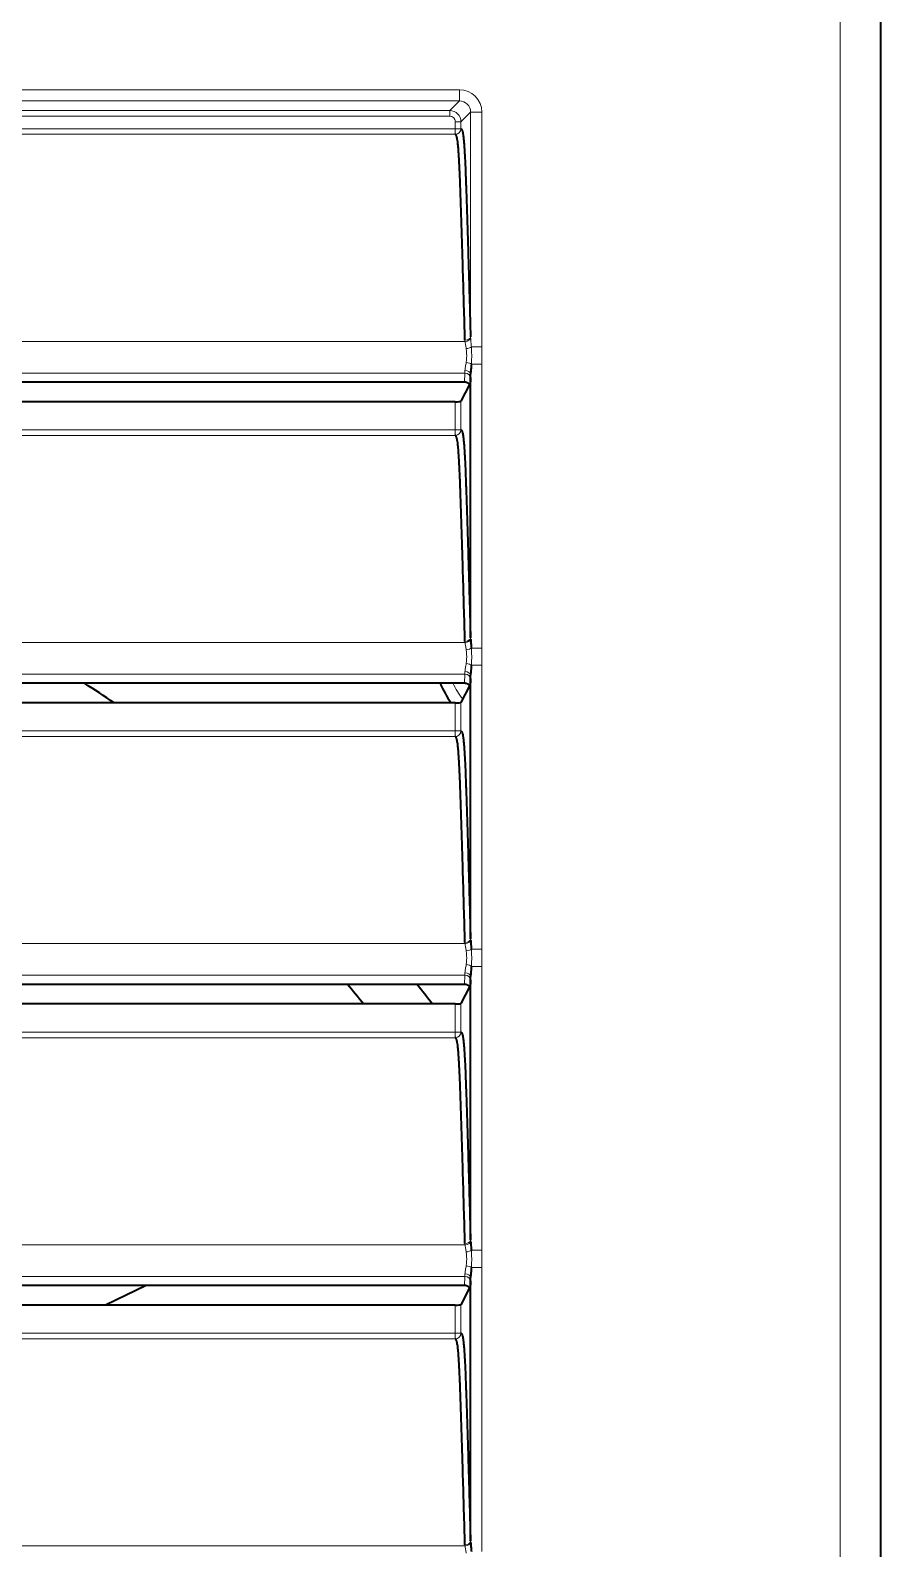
# Model space of a CAD drawing. Header units: inches. Extents: x -1096 to 3103, y -191 to 3207.
# Drawn here: x 718.2 to 756.1, y 1715.2 to 1782.8 of the extents above; entities that cross this region are included whole.
import ezdxf

# ---------------------------------------------------------------- set-up
doc = ezdxf.new("R2010")
doc.units = ezdxf.units.IN

msp = doc.modelspace()

# ---------------------------------------------------------------- linework, layer by layer
at = {"lineweight": 13}
for p, q in [((754.309, 1216.341), (754.309, 1879.841)), ((680.384, 1780.123), (737.351, 1780.123)), ((737.351, 1779.624), (737.351, 1780.123)), ((737.351, 1779.624), (680.384, 1779.624)), ((680.813, 1779.195), (736.922, 1779.195)), ((736.922, 1779.195), (737.351, 1779.624)), ((736.922, 1779.195), (736.922, 1778.945)), ((737.851, 1779.124), (737.422, 1778.695)), ((737.851, 1769.131), (737.851, 1779.124)), ((737.851, 1779.124), (738.35, 1779.124)), ((738.35, 1779.124), (738.35, 1768.679)), ((680.563, 1778.389), (737.172, 1778.389)), ((736.922, 1778.945), (680.813, 1778.945)), ((737.172, 1778.695), (737.422, 1778.695)), ((737.172, 1778.389), (737.172, 1778.695)), ((737.172, 1778.389), (737.422, 1778.389)), ((737.172, 1778.389), (737.172, 1778.139)), ((737.422, 1778.695), (737.422, 1778.389)), ((737.172, 1778.139), (680.563, 1778.139)), ((680.132, 1768.923), (737.604, 1768.923)), ((737.888, 1768.679), (738.35, 1768.679)), ((737.596, 1767.515), (680.14, 1767.515)), ((737.578, 1767.11), (737.596, 1767.515)), ((737.888, 1767.913), (738.35, 1767.913)), ((738.35, 1767.913), (738.35, 1755.279)), ((737.172, 1764.989), (737.172, 1766.241)), ((737.422, 1766.257), (737.422, 1764.989)), ((680.563, 1764.989), (737.172, 1764.989)), ((737.172, 1764.989), (737.422, 1764.989)), ((737.172, 1764.989), (737.172, 1764.739)), ((737.172, 1764.739), (680.563, 1764.739)), ((680.132, 1755.523), (737.604, 1755.523)), ((737.888, 1755.279), (738.35, 1755.279)), ((737.596, 1754.115), (680.14, 1754.115)), ((737.578, 1753.71), (737.596, 1754.115)), ((737.888, 1754.513), (738.35, 1754.513)), ((738.35, 1754.513), (738.35, 1741.879)), ((737.172, 1751.589), (737.172, 1752.841)), ((737.422, 1752.857), (737.422, 1751.589)), ((680.563, 1751.589), (737.172, 1751.589)), ((737.172, 1751.339), (680.563, 1751.339)), ((737.172, 1751.589), (737.422, 1751.589)), ((737.172, 1751.589), (737.172, 1751.339)), ((680.132, 1742.123), (737.604, 1742.123)), ((737.888, 1741.879), (738.35, 1741.879)), ((737.596, 1740.715), (680.14, 1740.715)), ((737.578, 1740.31), (737.596, 1740.715)), ((737.888, 1741.113), (738.35, 1741.113)), ((738.35, 1741.113), (738.35, 1728.479)), ((737.172, 1738.189), (737.172, 1739.441)), ((737.422, 1739.457), (737.422, 1738.189)), ((680.563, 1738.189), (737.172, 1738.189)), ((737.172, 1737.939), (680.563, 1737.939)), ((737.422, 1738.189), (737.172, 1738.189)), ((737.172, 1737.939), (737.172, 1738.189)), ((680.132, 1728.723), (737.604, 1728.723)), ((737.888, 1728.479), (738.35, 1728.479)), ((737.888, 1727.713), (738.35, 1727.713)), ((738.35, 1727.713), (738.35, 1715.079)), ((737.596, 1727.315), (680.14, 1727.315)), ((737.578, 1726.91), (737.596, 1727.315)), ((737.172, 1724.789), (737.172, 1726.041)), ((737.422, 1726.057), (737.422, 1724.789)), ((680.563, 1724.789), (737.172, 1724.789)), ((737.172, 1724.539), (680.563, 1724.539)), ((737.422, 1724.789), (737.172, 1724.789)), ((737.172, 1724.539), (737.172, 1724.789)), ((680.132, 1715.323), (737.604, 1715.323))]:
    msp.add_line(p, q, dxfattribs=at)
at = {"lineweight": 35}
for p, q in [((756.109, 1879.841), (756.109, 1218.345)), ((737.578, 1767.11), (680.157, 1767.11)), ((737.797, 1767.003), (737.422, 1766.257)), ((737.845, 1767.32), (737.828, 1766.919)), ((737.851, 1755.731), (737.851, 1767.464)), ((737.172, 1766.241), (680.563, 1766.241)), ((737.851, 1742.331), (737.851, 1754.064)), ((737.578, 1753.71), (680.157, 1753.71)), ((737.797, 1753.603), (737.422, 1752.857)), ((737.845, 1753.92), (737.828, 1753.519)), ((737.172, 1752.841), (680.563, 1752.841)), ((737.845, 1740.52), (737.828, 1740.119)), ((737.851, 1728.931), (737.851, 1740.664)), ((737.578, 1740.31), (680.157, 1740.31)), ((737.797, 1740.203), (737.422, 1739.457)), ((737.172, 1739.441), (680.563, 1739.441)), ((737.845, 1727.12), (737.828, 1726.719)), ((737.851, 1715.531), (737.851, 1727.264)), ((737.578, 1726.91), (680.157, 1726.91)), ((723.408, 1726.91), (721.603, 1726.04)), ((737.797, 1726.803), (737.422, 1726.057)), ((737.172, 1726.041), (680.563, 1726.041))]:
    msp.add_line(p, q, dxfattribs=at)
for centre, radius, start, end in [((688.368, 1703.141), 60, 55.92375, 57.43688), ((740.768, 1755.541), 4.65, 203.18063, 215.49375), ((688.368, 1703.141), 57.6, 39.06578, 40.18865), ((688.368, 1703.141), 60, 37.22625, 38.27813)]:
    msp.add_arc(centre, radius, start, end, dxfattribs=at)
at = {"lineweight": 13}
msp.add_arc((740.768, 1755.541), 4.133, 206.28562, 217.74375, dxfattribs=at)
for centre, major_axis, ratio, start_param, end_param in [((737.35, 1779.123), (-0.708, -0.708), 0.998783, 2.356803, 3.926382), ((736.922, 1778.695), (0.354, 0.354), 0.999999, 5.498396, 7.067974), ((737.35, 1779.123), (0.355, 0.355), 0.996359, 5.498396, 7.067974), ((736.922, 1778.695), (-0.177, -0.177), 0.998783, 2.356803, 3.926382), ((737.172, 1778.389), (-0.066, -0.241), 0.999345, 0.269342, 1.839802), ((737.601, 1769.131), (-0.25, -0.007), 0.626591, 1.553199, 3.096797), ((737.604, 1769.079), (-0.249, -0.018), 0.625593, 1.525244, 3.025641), ((737.656, 1768.679), (-0.248, -0.033), 0.303681, 1.530952, 2.733575), ((737.568, 1768.296), (0, 1), 0.043651, 3.816333, 3.983817), ((737.596, 1767.32), (-0.25, 0.011), 0.780579, 3.197456, 4.746449), ((737.601, 1767.464), (-0.25, 0.008), 0.665625, 3.188374, 4.733128), ((737.656, 1767.913), (-0.248, 0.033), 0.303681, 3.54961, 4.752233), ((737.818, 1768.296), (0, 1.25), 0.034921, 3.816333, 3.983817), ((737.172, 1764.989), (-0.066, -0.241), 0.999345, 0.269342, 1.839802), ((737.601, 1755.731), (-0.25, -0.007), 0.626591, 1.553199, 3.096797), ((737.604, 1755.679), (-0.249, -0.018), 0.625593, 1.525244, 3.025641), ((737.656, 1755.279), (-0.248, -0.033), 0.303681, 1.530952, 2.733575), ((737.568, 1754.896), (0, 1), 0.043651, 3.816333, 3.983817), ((737.596, 1753.92), (-0.25, 0.011), 0.780579, 3.197456, 4.746449), ((737.601, 1754.064), (-0.25, 0.008), 0.665625, 3.188374, 4.733128), ((737.656, 1754.513), (-0.248, 0.033), 0.303681, 3.54961, 4.752233), ((737.818, 1754.896), (0, 1.25), 0.034921, 3.816333, 3.983817), ((737.172, 1751.589), (-0.066, -0.241), 0.999345, 0.269342, 1.839802), ((737.601, 1742.331), (-0.25, -0.007), 0.626591, 1.553199, 3.096797), ((737.604, 1742.279), (-0.249, -0.018), 0.625593, 1.525244, 3.025641), ((737.656, 1741.879), (-0.248, -0.033), 0.303681, 1.530952, 2.733575), ((737.656, 1741.113), (-0.248, 0.033), 0.303681, 3.54961, 4.752233), ((737.568, 1741.496), (0, 1), 0.043651, 3.816333, 3.983817), ((737.596, 1740.52), (-0.25, 0.011), 0.780579, 3.197456, 4.746449), ((737.601, 1740.664), (-0.25, 0.008), 0.665625, 3.188374, 4.733128), ((737.818, 1741.496), (0, 1.25), 0.034921, 3.816333, 3.983817), ((737.172, 1738.189), (-0.066, -0.241), 0.999345, 0.269342, 1.839802), ((737.601, 1728.931), (-0.25, -0.007), 0.626591, 1.553199, 3.096797), ((737.604, 1728.879), (-0.249, -0.018), 0.625593, 1.525244, 3.025641), ((737.656, 1728.479), (-0.248, -0.033), 0.303681, 1.530952, 2.733575), ((737.656, 1727.713), (-0.248, 0.033), 0.303681, 3.54961, 4.752233), ((737.568, 1728.096), (0, 1), 0.043651, 3.816333, 3.983817), ((737.596, 1727.12), (-0.25, 0.011), 0.780579, 3.197456, 4.746449), ((737.601, 1727.264), (-0.25, 0.008), 0.665625, 3.188374, 4.733128), ((737.818, 1728.096), (0, 1.25), 0.034921, 3.816333, 3.983817), ((737.172, 1724.789), (-0.066, -0.241), 0.999345, 0.269342, 1.839802), ((737.601, 1715.531), (-0.25, -0.007), 0.626591, 1.553199, 3.096797), ((737.604, 1715.479), (-0.249, -0.018), 0.625593, 1.525244, 3.025641)]:
    msp.add_ellipse(centre, major_axis=major_axis, ratio=ratio, start_param=start_param, end_param=end_param, dxfattribs=at)
at = {"lineweight": 35}
for centre in [(737.172, 1766.258), (737.172, 1752.858), (737.172, 1739.458), (737.172, 1726.058)]:
    msp.add_ellipse(centre, major_axis=(0.25, 0), ratio=0.06935, start_param=4.712389, end_param=6.248279, dxfattribs=at)
for points, knots in [([(737.422, 1778.389), (737.428, 1778.388), (737.434, 1778.384), (737.446, 1778.373), (737.451, 1778.366), (737.463, 1778.345), (737.469, 1778.332), (737.478, 1778.307), (737.481, 1778.298), (737.486, 1778.278), (737.489, 1778.267), (737.504, 1778.207), (737.515, 1778.142), (737.532, 1778.01), (737.537, 1777.96), (737.548, 1777.849), (737.553, 1777.786), (737.561, 1777.683), (737.564, 1777.647), (737.569, 1777.572), (737.572, 1777.533), (737.58, 1777.41), (737.585, 1777.323), (737.599, 1777.05), (737.609, 1776.849), (737.622, 1776.531), (737.631, 1776.314), (737.64, 1776.087), (737.646, 1775.913), (737.648, 1775.855), (737.653, 1775.738), (737.655, 1775.679), (737.661, 1775.501), (737.665, 1775.381), (737.677, 1775.018), (737.685, 1774.773), (737.701, 1774.277), (737.709, 1774.026), (737.724, 1773.522), (737.732, 1773.268), (737.747, 1772.758), (737.754, 1772.502), (737.769, 1771.988), (737.777, 1771.73), (737.792, 1771.213), (737.799, 1770.954), (737.821, 1770.175), (737.836, 1769.653), (737.851, 1769.131)], [0, 0, 0, 0, 0.03125, 0.03125, 0.0625, 0.0625, 0.09375, 0.09375, 0.109375, 0.109375, 0.125, 0.125, 0.1875, 0.1875, 0.21875, 0.21875, 0.25, 0.25, 0.265625, 0.265625, 0.28125, 0.28125, 0.3125, 0.3125, 0.375, 0.375, 0.40625, 0.4375, 0.4375, 0.453125, 0.453125, 0.46875, 0.46875, 0.5, 0.5, 0.5625, 0.5625, 0.625, 0.625, 0.6875, 0.6875, 0.75, 0.75, 0.8125, 0.8125, 0.875, 0.875, 1, 1, 1, 1]), ([(737.601, 1768.974), (737.586, 1769.489), (737.572, 1770.004), (737.543, 1771.028), (737.528, 1771.538), (737.506, 1772.299), (737.498, 1772.552), (737.483, 1773.055), (737.476, 1773.306), (737.461, 1773.804), (737.453, 1774.051), (737.437, 1774.541), (737.429, 1774.784), (737.417, 1775.142), (737.413, 1775.261), (737.405, 1775.496), (737.401, 1775.612), (737.392, 1775.841), (737.388, 1775.954), (737.379, 1776.175), (737.37, 1776.392), (737.361, 1776.597), (737.352, 1776.795), (737.347, 1776.891), (737.337, 1777.074), (737.332, 1777.161), (737.325, 1777.263), (737.324, 1777.283), (737.321, 1777.323), (737.317, 1777.381), (737.313, 1777.435), (737.305, 1777.539), (737.3, 1777.601), (737.288, 1777.713), (737.283, 1777.763), (737.266, 1777.894), (737.254, 1777.959), (737.24, 1778.018), (737.237, 1778.029), (737.231, 1778.049), (737.228, 1778.058), (737.219, 1778.083), (737.213, 1778.096), (737.201, 1778.116), (737.196, 1778.124), (737.184, 1778.135), (737.178, 1778.138), (737.172, 1778.139)], [0, 0, 0, 0, 0.125, 0.125, 0.25, 0.25, 0.3125, 0.3125, 0.375, 0.375, 0.4375, 0.4375, 0.5, 0.5, 0.53125, 0.53125, 0.5625, 0.5625, 0.59375, 0.59375, 0.625, 0.65625, 0.65625, 0.6875, 0.6875, 0.71875, 0.71875, 0.726562, 0.726562, 0.734375, 0.75, 0.75, 0.78125, 0.78125, 0.8125, 0.8125, 0.875, 0.875, 0.890625, 0.890625, 0.90625, 0.90625, 0.9375, 0.9375, 0.96875, 0.96875, 1, 1, 1, 1]), ([(737.888, 1767.913), (737.884, 1767.874), (737.88, 1767.835), (737.873, 1767.757), (737.869, 1767.719), (737.862, 1767.644), (737.859, 1767.607), (737.853, 1767.534), (737.852, 1767.499), (737.851, 1767.464)], [0, 0, 0, 0, 0.25, 0.25, 0.5, 0.5, 0.75, 0.75, 1, 1, 1, 1]), ([(737.828, 1766.919), (737.828, 1766.932), (737.826, 1766.944), (737.821, 1766.962), (737.818, 1766.968), (737.813, 1766.981), (737.811, 1766.986), (737.801, 1767.004), (737.793, 1767.015), (737.775, 1767.036), (737.764, 1767.045), (737.741, 1767.063), (737.729, 1767.071), (737.709, 1767.081), (737.702, 1767.084), (737.687, 1767.09), (737.68, 1767.093), (737.658, 1767.1), (737.642, 1767.104), (737.61, 1767.109), (737.594, 1767.11), (737.578, 1767.11)], [0, 0, 0, 0, 0.125, 0.125, 0.1875, 0.1875, 0.25, 0.25, 0.375, 0.375, 0.5, 0.5, 0.625, 0.625, 0.6875, 0.6875, 0.75, 0.75, 0.875, 0.875, 1, 1, 1, 1]), ([(737.422, 1764.989), (737.428, 1764.988), (737.434, 1764.984), (737.446, 1764.973), (737.451, 1764.966), (737.463, 1764.945), (737.469, 1764.932), (737.478, 1764.907), (737.481, 1764.898), (737.486, 1764.878), (737.489, 1764.867), (737.504, 1764.807), (737.515, 1764.742), (737.532, 1764.61), (737.537, 1764.56), (737.548, 1764.449), (737.553, 1764.386), (737.561, 1764.283), (737.564, 1764.247), (737.569, 1764.172), (737.572, 1764.133), (737.58, 1764.01), (737.585, 1763.923), (737.599, 1763.65), (737.609, 1763.449), (737.622, 1763.131), (737.631, 1762.914), (737.64, 1762.687), (737.646, 1762.513), (737.648, 1762.455), (737.653, 1762.338), (737.655, 1762.279), (737.661, 1762.101), (737.665, 1761.981), (737.677, 1761.618), (737.685, 1761.373), (737.701, 1760.877), (737.709, 1760.626), (737.724, 1760.122), (737.732, 1759.868), (737.747, 1759.358), (737.754, 1759.102), (737.769, 1758.588), (737.777, 1758.33), (737.792, 1757.813), (737.799, 1757.554), (737.821, 1756.775), (737.836, 1756.253), (737.851, 1755.731)], [0, 0, 0, 0, 0.03125, 0.03125, 0.0625, 0.0625, 0.09375, 0.09375, 0.109375, 0.109375, 0.125, 0.125, 0.1875, 0.1875, 0.21875, 0.21875, 0.25, 0.25, 0.265625, 0.265625, 0.28125, 0.28125, 0.3125, 0.3125, 0.375, 0.375, 0.40625, 0.4375, 0.4375, 0.453125, 0.453125, 0.46875, 0.46875, 0.5, 0.5, 0.5625, 0.5625, 0.625, 0.625, 0.6875, 0.6875, 0.75, 0.75, 0.8125, 0.8125, 0.875, 0.875, 1, 1, 1, 1]), ([(737.601, 1755.574), (737.586, 1756.089), (737.572, 1756.604), (737.543, 1757.628), (737.528, 1758.138), (737.506, 1758.899), (737.498, 1759.152), (737.483, 1759.655), (737.476, 1759.906), (737.461, 1760.404), (737.453, 1760.651), (737.437, 1761.141), (737.429, 1761.384), (737.417, 1761.742), (737.413, 1761.861), (737.405, 1762.096), (737.401, 1762.212), (737.392, 1762.441), (737.388, 1762.554), (737.379, 1762.775), (737.37, 1762.992), (737.361, 1763.197), (737.352, 1763.395), (737.347, 1763.491), (737.337, 1763.674), (737.332, 1763.761), (737.325, 1763.863), (737.324, 1763.883), (737.321, 1763.923), (737.317, 1763.981), (737.313, 1764.035), (737.305, 1764.139), (737.3, 1764.201), (737.288, 1764.313), (737.283, 1764.363), (737.266, 1764.494), (737.254, 1764.559), (737.24, 1764.618), (737.237, 1764.629), (737.231, 1764.649), (737.228, 1764.658), (737.219, 1764.683), (737.213, 1764.696), (737.201, 1764.716), (737.196, 1764.724), (737.184, 1764.735), (737.178, 1764.738), (737.172, 1764.739)], [0, 0, 0, 0, 0.125, 0.125, 0.25, 0.25, 0.3125, 0.3125, 0.375, 0.375, 0.4375, 0.4375, 0.5, 0.5, 0.53125, 0.53125, 0.5625, 0.5625, 0.59375, 0.59375, 0.625, 0.65625, 0.65625, 0.6875, 0.6875, 0.71875, 0.71875, 0.726562, 0.726562, 0.734375, 0.75, 0.75, 0.78125, 0.78125, 0.8125, 0.8125, 0.875, 0.875, 0.890625, 0.890625, 0.90625, 0.90625, 0.9375, 0.9375, 0.96875, 0.96875, 1, 1, 1, 1]), ([(737.853, 1755.679), (737.854, 1755.648), (737.856, 1755.615), (737.862, 1755.55), (737.865, 1755.517), (737.874, 1755.417), (737.881, 1755.348), (737.888, 1755.279)], [0, 0, 0, 0, 0.25, 0.25, 0.5, 0.5, 1, 1, 1, 1]), ([(737.888, 1754.513), (737.884, 1754.474), (737.88, 1754.435), (737.873, 1754.357), (737.869, 1754.319), (737.862, 1754.244), (737.859, 1754.207), (737.853, 1754.134), (737.852, 1754.099), (737.851, 1754.064)], [0, 0, 0, 0, 0.25, 0.25, 0.5, 0.5, 0.75, 0.75, 1, 1, 1, 1]), ([(737.828, 1753.519), (737.828, 1753.532), (737.826, 1753.544), (737.821, 1753.562), (737.818, 1753.568), (737.813, 1753.581), (737.811, 1753.586), (737.801, 1753.604), (737.793, 1753.615), (737.775, 1753.636), (737.764, 1753.645), (737.741, 1753.663), (737.729, 1753.671), (737.709, 1753.681), (737.702, 1753.684), (737.687, 1753.69), (737.68, 1753.693), (737.658, 1753.7), (737.642, 1753.704), (737.61, 1753.709), (737.594, 1753.71), (737.578, 1753.71)], [0, 0, 0, 0, 0.125, 0.125, 0.1875, 0.1875, 0.25, 0.25, 0.375, 0.375, 0.5, 0.5, 0.625, 0.625, 0.6875, 0.6875, 0.75, 0.75, 0.875, 0.875, 1, 1, 1, 1]), ([(737.601, 1742.174), (737.586, 1742.689), (737.572, 1743.204), (737.543, 1744.228), (737.528, 1744.738), (737.506, 1745.499), (737.498, 1745.752), (737.483, 1746.255), (737.476, 1746.506), (737.461, 1747.004), (737.453, 1747.251), (737.437, 1747.741), (737.429, 1747.984), (737.417, 1748.342), (737.413, 1748.461), (737.405, 1748.696), (737.401, 1748.812), (737.392, 1749.041), (737.388, 1749.154), (737.379, 1749.375), (737.37, 1749.592), (737.361, 1749.797), (737.352, 1749.995), (737.347, 1750.091), (737.337, 1750.274), (737.332, 1750.361), (737.325, 1750.463), (737.324, 1750.483), (737.321, 1750.523), (737.317, 1750.581), (737.313, 1750.635), (737.305, 1750.739), (737.3, 1750.801), (737.288, 1750.913), (737.283, 1750.963), (737.266, 1751.094), (737.254, 1751.159), (737.24, 1751.218), (737.237, 1751.229), (737.231, 1751.249), (737.228, 1751.258), (737.219, 1751.283), (737.213, 1751.296), (737.201, 1751.316), (737.196, 1751.324), (737.184, 1751.335), (737.178, 1751.338), (737.172, 1751.339)], [0, 0, 0, 0, 0.125, 0.125, 0.25, 0.25, 0.3125, 0.3125, 0.375, 0.375, 0.4375, 0.4375, 0.5, 0.5, 0.53125, 0.53125, 0.5625, 0.5625, 0.59375, 0.59375, 0.625, 0.65625, 0.65625, 0.6875, 0.6875, 0.71875, 0.71875, 0.726562, 0.726562, 0.734375, 0.75, 0.75, 0.78125, 0.78125, 0.8125, 0.8125, 0.875, 0.875, 0.890625, 0.890625, 0.90625, 0.90625, 0.9375, 0.9375, 0.96875, 0.96875, 1, 1, 1, 1]), ([(737.422, 1751.589), (737.428, 1751.588), (737.434, 1751.584), (737.446, 1751.573), (737.451, 1751.566), (737.463, 1751.545), (737.469, 1751.532), (737.478, 1751.507), (737.481, 1751.498), (737.486, 1751.478), (737.489, 1751.467), (737.504, 1751.407), (737.515, 1751.342), (737.532, 1751.21), (737.537, 1751.16), (737.548, 1751.049), (737.553, 1750.986), (737.561, 1750.883), (737.564, 1750.847), (737.569, 1750.772), (737.572, 1750.733), (737.58, 1750.61), (737.585, 1750.523), (737.599, 1750.25), (737.609, 1750.049), (737.622, 1749.731), (737.631, 1749.514), (737.64, 1749.287), (737.646, 1749.113), (737.648, 1749.055), (737.653, 1748.938), (737.655, 1748.879), (737.661, 1748.701), (737.665, 1748.581), (737.677, 1748.218), (737.685, 1747.973), (737.701, 1747.477), (737.709, 1747.226), (737.724, 1746.722), (737.732, 1746.468), (737.747, 1745.958), (737.754, 1745.702), (737.769, 1745.188), (737.777, 1744.93), (737.792, 1744.413), (737.799, 1744.154), (737.821, 1743.375), (737.836, 1742.853), (737.851, 1742.331)], [0, 0, 0, 0, 0.03125, 0.03125, 0.0625, 0.0625, 0.09375, 0.09375, 0.109375, 0.109375, 0.125, 0.125, 0.1875, 0.1875, 0.21875, 0.21875, 0.25, 0.25, 0.265625, 0.265625, 0.28125, 0.28125, 0.3125, 0.3125, 0.375, 0.375, 0.40625, 0.4375, 0.4375, 0.453125, 0.453125, 0.46875, 0.46875, 0.5, 0.5, 0.5625, 0.5625, 0.625, 0.625, 0.6875, 0.6875, 0.75, 0.75, 0.8125, 0.8125, 0.875, 0.875, 1, 1, 1, 1]), ([(737.853, 1742.279), (737.854, 1742.248), (737.856, 1742.215), (737.862, 1742.15), (737.865, 1742.117), (737.874, 1742.017), (737.881, 1741.948), (737.888, 1741.879)], [0, 0, 0, 0, 0.25, 0.25, 0.5, 0.5, 1, 1, 1, 1]), ([(737.888, 1741.113), (737.884, 1741.074), (737.88, 1741.035), (737.873, 1740.957), (737.869, 1740.919), (737.862, 1740.844), (737.859, 1740.807), (737.853, 1740.734), (737.852, 1740.699), (737.851, 1740.664)], [0, 0, 0, 0, 0.25, 0.25, 0.5, 0.5, 0.75, 0.75, 1, 1, 1, 1]), ([(737.828, 1740.119), (737.828, 1740.132), (737.826, 1740.144), (737.821, 1740.162), (737.818, 1740.168), (737.813, 1740.181), (737.811, 1740.186), (737.801, 1740.204), (737.793, 1740.215), (737.775, 1740.236), (737.764, 1740.245), (737.741, 1740.263), (737.729, 1740.271), (737.709, 1740.281), (737.702, 1740.284), (737.687, 1740.29), (737.68, 1740.293), (737.658, 1740.3), (737.642, 1740.304), (737.61, 1740.309), (737.594, 1740.31), (737.578, 1740.31)], [0, 0, 0, 0, 0.125, 0.125, 0.1875, 0.1875, 0.25, 0.25, 0.375, 0.375, 0.5, 0.5, 0.625, 0.625, 0.6875, 0.6875, 0.75, 0.75, 0.875, 0.875, 1, 1, 1, 1]), ([(737.601, 1728.774), (737.586, 1729.289), (737.572, 1729.804), (737.543, 1730.828), (737.528, 1731.338), (737.506, 1732.099), (737.498, 1732.352), (737.483, 1732.855), (737.476, 1733.106), (737.461, 1733.604), (737.453, 1733.851), (737.437, 1734.341), (737.429, 1734.584), (737.417, 1734.942), (737.413, 1735.061), (737.405, 1735.296), (737.401, 1735.412), (737.392, 1735.641), (737.388, 1735.754), (737.379, 1735.975), (737.37, 1736.192), (737.361, 1736.397), (737.352, 1736.595), (737.347, 1736.691), (737.337, 1736.874), (737.332, 1736.961), (737.325, 1737.063), (737.324, 1737.083), (737.321, 1737.123), (737.317, 1737.181), (737.313, 1737.235), (737.305, 1737.339), (737.3, 1737.401), (737.288, 1737.513), (737.283, 1737.563), (737.266, 1737.694), (737.254, 1737.759), (737.24, 1737.818), (737.237, 1737.829), (737.231, 1737.849), (737.228, 1737.858), (737.219, 1737.883), (737.213, 1737.896), (737.201, 1737.916), (737.196, 1737.924), (737.184, 1737.935), (737.178, 1737.938), (737.172, 1737.939)], [0, 0, 0, 0, 0.125, 0.125, 0.25, 0.25, 0.3125, 0.3125, 0.375, 0.375, 0.4375, 0.4375, 0.5, 0.5, 0.53125, 0.53125, 0.5625, 0.5625, 0.59375, 0.59375, 0.625, 0.65625, 0.65625, 0.6875, 0.6875, 0.71875, 0.71875, 0.726562, 0.726562, 0.734375, 0.75, 0.75, 0.78125, 0.78125, 0.8125, 0.8125, 0.875, 0.875, 0.890625, 0.890625, 0.90625, 0.90625, 0.9375, 0.9375, 0.96875, 0.96875, 1, 1, 1, 1]), ([(737.422, 1738.189), (737.428, 1738.188), (737.434, 1738.184), (737.446, 1738.173), (737.451, 1738.166), (737.463, 1738.145), (737.469, 1738.132), (737.478, 1738.107), (737.481, 1738.098), (737.486, 1738.078), (737.489, 1738.067), (737.504, 1738.007), (737.515, 1737.942), (737.532, 1737.81), (737.537, 1737.76), (737.548, 1737.649), (737.553, 1737.586), (737.561, 1737.483), (737.564, 1737.447), (737.569, 1737.372), (737.572, 1737.333), (737.58, 1737.21), (737.585, 1737.123), (737.599, 1736.85), (737.609, 1736.649), (737.622, 1736.331), (737.631, 1736.114), (737.64, 1735.887), (737.646, 1735.713), (737.648, 1735.655), (737.653, 1735.538), (737.655, 1735.479), (737.661, 1735.301), (737.665, 1735.181), (737.677, 1734.818), (737.685, 1734.573), (737.701, 1734.077), (737.709, 1733.826), (737.724, 1733.322), (737.732, 1733.068), (737.747, 1732.558), (737.754, 1732.302), (737.769, 1731.788), (737.777, 1731.53), (737.792, 1731.013), (737.799, 1730.754), (737.821, 1729.975), (737.836, 1729.453), (737.851, 1728.931)], [0, 0, 0, 0, 0.03125, 0.03125, 0.0625, 0.0625, 0.09375, 0.09375, 0.109375, 0.109375, 0.125, 0.125, 0.1875, 0.1875, 0.21875, 0.21875, 0.25, 0.25, 0.265625, 0.265625, 0.28125, 0.28125, 0.3125, 0.3125, 0.375, 0.375, 0.40625, 0.4375, 0.4375, 0.453125, 0.453125, 0.46875, 0.46875, 0.5, 0.5, 0.5625, 0.5625, 0.625, 0.625, 0.6875, 0.6875, 0.75, 0.75, 0.8125, 0.8125, 0.875, 0.875, 1, 1, 1, 1]), ([(737.853, 1728.879), (737.854, 1728.848), (737.856, 1728.815), (737.862, 1728.75), (737.865, 1728.717), (737.874, 1728.617), (737.881, 1728.548), (737.888, 1728.479)], [0, 0, 0, 0, 0.25, 0.25, 0.5, 0.5, 1, 1, 1, 1]), ([(737.888, 1727.713), (737.884, 1727.674), (737.88, 1727.635), (737.873, 1727.557), (737.869, 1727.519), (737.862, 1727.444), (737.859, 1727.407), (737.853, 1727.334), (737.852, 1727.299), (737.851, 1727.264)], [0, 0, 0, 0, 0.25, 0.25, 0.5, 0.5, 0.75, 0.75, 1, 1, 1, 1]), ([(737.828, 1726.719), (737.828, 1726.732), (737.826, 1726.744), (737.821, 1726.762), (737.818, 1726.768), (737.813, 1726.781), (737.811, 1726.786), (737.801, 1726.804), (737.793, 1726.815), (737.775, 1726.836), (737.764, 1726.845), (737.741, 1726.863), (737.729, 1726.871), (737.709, 1726.881), (737.702, 1726.884), (737.687, 1726.89), (737.68, 1726.893), (737.658, 1726.9), (737.642, 1726.904), (737.61, 1726.909), (737.594, 1726.91), (737.578, 1726.91)], [0, 0, 0, 0, 0.125, 0.125, 0.1875, 0.1875, 0.25, 0.25, 0.375, 0.375, 0.5, 0.5, 0.625, 0.625, 0.6875, 0.6875, 0.75, 0.75, 0.875, 0.875, 1, 1, 1, 1]), ([(737.601, 1715.374), (737.586, 1715.889), (737.572, 1716.404), (737.543, 1717.428), (737.528, 1717.938), (737.506, 1718.699), (737.498, 1718.952), (737.483, 1719.455), (737.476, 1719.706), (737.461, 1720.204), (737.453, 1720.451), (737.437, 1720.941), (737.429, 1721.184), (737.417, 1721.542), (737.413, 1721.661), (737.405, 1721.896), (737.401, 1722.012), (737.392, 1722.241), (737.388, 1722.354), (737.379, 1722.575), (737.37, 1722.792), (737.361, 1722.997), (737.352, 1723.195), (737.347, 1723.291), (737.337, 1723.474), (737.332, 1723.561), (737.325, 1723.663), (737.324, 1723.683), (737.321, 1723.723), (737.317, 1723.781), (737.313, 1723.835), (737.305, 1723.939), (737.3, 1724.001), (737.288, 1724.113), (737.283, 1724.163), (737.266, 1724.294), (737.254, 1724.359), (737.24, 1724.418), (737.237, 1724.429), (737.231, 1724.449), (737.228, 1724.458), (737.219, 1724.483), (737.213, 1724.496), (737.201, 1724.516), (737.196, 1724.524), (737.184, 1724.535), (737.178, 1724.538), (737.172, 1724.539)], [0, 0, 0, 0, 0.125, 0.125, 0.25, 0.25, 0.3125, 0.3125, 0.375, 0.375, 0.4375, 0.4375, 0.5, 0.5, 0.53125, 0.53125, 0.5625, 0.5625, 0.59375, 0.59375, 0.625, 0.65625, 0.65625, 0.6875, 0.6875, 0.71875, 0.71875, 0.726563, 0.726563, 0.734375, 0.75, 0.75, 0.78125, 0.78125, 0.8125, 0.8125, 0.875, 0.875, 0.890625, 0.890625, 0.90625, 0.90625, 0.9375, 0.9375, 0.96875, 0.96875, 1, 1, 1, 1]), ([(737.422, 1724.789), (737.428, 1724.788), (737.434, 1724.784), (737.446, 1724.773), (737.451, 1724.766), (737.463, 1724.745), (737.469, 1724.732), (737.478, 1724.707), (737.481, 1724.698), (737.486, 1724.678), (737.489, 1724.667), (737.504, 1724.607), (737.515, 1724.542), (737.532, 1724.41), (737.537, 1724.36), (737.548, 1724.249), (737.553, 1724.186), (737.561, 1724.083), (737.564, 1724.047), (737.569, 1723.972), (737.572, 1723.933), (737.58, 1723.81), (737.585, 1723.723), (737.599, 1723.45), (737.609, 1723.249), (737.622, 1722.931), (737.631, 1722.714), (737.64, 1722.487), (737.646, 1722.313), (737.648, 1722.255), (737.653, 1722.138), (737.655, 1722.079), (737.661, 1721.901), (737.665, 1721.781), (737.677, 1721.418), (737.685, 1721.173), (737.701, 1720.677), (737.709, 1720.426), (737.724, 1719.922), (737.732, 1719.668), (737.747, 1719.158), (737.754, 1718.902), (737.769, 1718.388), (737.777, 1718.13), (737.792, 1717.613), (737.799, 1717.354), (737.821, 1716.575), (737.836, 1716.053), (737.851, 1715.531)], [0, 0, 0, 0, 0.03125, 0.03125, 0.0625, 0.0625, 0.09375, 0.09375, 0.109375, 0.109375, 0.125, 0.125, 0.1875, 0.1875, 0.21875, 0.21875, 0.25, 0.25, 0.265625, 0.265625, 0.28125, 0.28125, 0.3125, 0.3125, 0.375, 0.375, 0.40625, 0.4375, 0.4375, 0.453125, 0.453125, 0.46875, 0.46875, 0.5, 0.5, 0.5625, 0.5625, 0.625, 0.625, 0.6875, 0.6875, 0.75, 0.75, 0.8125, 0.8125, 0.875, 0.875, 1, 1, 1, 1]), ([(737.853, 1715.479), (737.854, 1715.448), (737.856, 1715.415), (737.862, 1715.35), (737.865, 1715.317), (737.874, 1715.217), (737.881, 1715.148), (737.888, 1715.079)], [0, 0, 0, 0, 0.25, 0.25, 0.5, 0.5, 1, 1, 1, 1])]:
    msp.add_open_spline(points, degree=3, knots=knots, dxfattribs=at)
at = {"lineweight": 13}
for points in [[(737.604, 1768.923), (737.602, 1768.94), (737.601, 1768.957), (737.601, 1768.974)], [(737.851, 1769.131), (737.851, 1769.114), (737.852, 1769.096), (737.853, 1769.079)], [(737.604, 1755.523), (737.602, 1755.54), (737.601, 1755.557), (737.601, 1755.574)], [(737.851, 1755.731), (737.851, 1755.714), (737.852, 1755.696), (737.853, 1755.679)], [(737.604, 1742.123), (737.602, 1742.14), (737.601, 1742.157), (737.601, 1742.174)], [(737.851, 1742.331), (737.851, 1742.314), (737.852, 1742.296), (737.853, 1742.279)], [(737.604, 1728.723), (737.602, 1728.74), (737.601, 1728.757), (737.601, 1728.774)], [(737.851, 1728.931), (737.851, 1728.914), (737.852, 1728.896), (737.853, 1728.879)], [(737.851, 1715.531), (737.851, 1715.514), (737.852, 1715.496), (737.853, 1715.479)], [(737.604, 1715.323), (737.602, 1715.34), (737.601, 1715.357), (737.601, 1715.374)]]:
    msp.add_open_spline(points, degree=3, dxfattribs=at)
for points, knots in [([(737.656, 1768.602), (737.647, 1768.66), (737.636, 1768.716), (737.621, 1768.796), (737.617, 1768.822), (737.611, 1768.861), (737.609, 1768.873), (737.606, 1768.898), (737.605, 1768.911), (737.604, 1768.923)], [0, 0, 0, 0, 0.5, 0.5, 0.75, 0.75, 0.875, 0.875, 1, 1, 1, 1]), ([(737.853, 1769.079), (737.854, 1769.048), (737.856, 1769.015), (737.862, 1768.95), (737.865, 1768.917), (737.874, 1768.817), (737.881, 1768.748), (737.888, 1768.679)], [0, 0, 0, 0, 0.25, 0.25, 0.5, 0.5, 1, 1, 1, 1]), ([(737.656, 1767.99), (737.66, 1768.015), (737.663, 1768.04), (737.669, 1768.09), (737.671, 1768.115), (737.675, 1768.166), (737.676, 1768.192), (737.677, 1768.244), (737.678, 1768.27), (737.678, 1768.349), (737.676, 1768.4), (737.671, 1768.477), (737.669, 1768.502), (737.663, 1768.552), (737.66, 1768.577), (737.656, 1768.602)], [0, 0, 0, 0, 0.125, 0.125, 0.25, 0.25, 0.375, 0.375, 0.5, 0.5, 0.75, 0.75, 0.875, 0.875, 1, 1, 1, 1]), ([(737.888, 1768.679), (737.89, 1768.647), (737.892, 1768.615), (737.895, 1768.552), (737.897, 1768.52), (737.899, 1768.425), (737.9, 1768.361), (737.9, 1768.265), (737.9, 1768.233), (737.899, 1768.169), (737.898, 1768.136), (737.897, 1768.072), (737.895, 1768.04), (737.892, 1767.977), (737.89, 1767.945), (737.888, 1767.913)], [0, 0, 0, 0, 0.125, 0.125, 0.25, 0.25, 0.5, 0.5, 0.625, 0.625, 0.75, 0.75, 0.875, 0.875, 1, 1, 1, 1]), ([(738.35, 1768.679), (738.35, 1768.615), (738.349, 1768.551), (738.346, 1768.424), (738.345, 1768.36), (738.345, 1768.232), (738.346, 1768.168), (738.349, 1768.041), (738.35, 1767.977), (738.35, 1767.913)], [0, 0, 0, 0, 0.25, 0.25, 0.5, 0.5, 0.75, 0.75, 1, 1, 1, 1]), ([(737.601, 1767.63), (737.602, 1767.657), (737.605, 1767.684), (737.612, 1767.74), (737.617, 1767.769), (737.627, 1767.83), (737.633, 1767.86), (737.645, 1767.924), (737.651, 1767.957), (737.656, 1767.99)], [0, 0, 0, 0, 0.25, 0.25, 0.5, 0.5, 0.75, 0.75, 1, 1, 1, 1]), ([(737.656, 1755.202), (737.647, 1755.26), (737.636, 1755.316), (737.621, 1755.396), (737.617, 1755.422), (737.611, 1755.461), (737.609, 1755.473), (737.606, 1755.498), (737.605, 1755.511), (737.604, 1755.523)], [0, 0, 0, 0, 0.5, 0.5, 0.75, 0.75, 0.875, 0.875, 1, 1, 1, 1]), ([(737.656, 1754.59), (737.66, 1754.615), (737.663, 1754.64), (737.669, 1754.69), (737.671, 1754.715), (737.675, 1754.766), (737.676, 1754.792), (737.677, 1754.844), (737.678, 1754.87), (737.678, 1754.949), (737.676, 1755), (737.671, 1755.077), (737.669, 1755.102), (737.663, 1755.152), (737.66, 1755.177), (737.656, 1755.202)], [0, 0, 0, 0, 0.125, 0.125, 0.25, 0.25, 0.375, 0.375, 0.5, 0.5, 0.75, 0.75, 0.875, 0.875, 1, 1, 1, 1]), ([(737.888, 1755.279), (737.89, 1755.247), (737.892, 1755.215), (737.895, 1755.152), (737.897, 1755.12), (737.899, 1755.025), (737.9, 1754.961), (737.9, 1754.865), (737.9, 1754.833), (737.899, 1754.769), (737.898, 1754.736), (737.897, 1754.672), (737.895, 1754.64), (737.892, 1754.577), (737.89, 1754.545), (737.888, 1754.513)], [0, 0, 0, 0, 0.125, 0.125, 0.25, 0.25, 0.5, 0.5, 0.625, 0.625, 0.75, 0.75, 0.875, 0.875, 1, 1, 1, 1]), ([(738.35, 1755.279), (738.35, 1755.215), (738.349, 1755.151), (738.346, 1755.024), (738.345, 1754.96), (738.345, 1754.832), (738.346, 1754.768), (738.349, 1754.641), (738.35, 1754.577), (738.35, 1754.513)], [0, 0, 0, 0, 0.25, 0.25, 0.5, 0.5, 0.75, 0.75, 1, 1, 1, 1]), ([(737.601, 1754.23), (737.602, 1754.257), (737.605, 1754.284), (737.612, 1754.34), (737.617, 1754.369), (737.627, 1754.43), (737.633, 1754.46), (737.645, 1754.524), (737.651, 1754.557), (737.656, 1754.59)], [0, 0, 0, 0, 0.25, 0.25, 0.5, 0.5, 0.75, 0.75, 1, 1, 1, 1]), ([(737.656, 1741.802), (737.647, 1741.86), (737.636, 1741.916), (737.621, 1741.996), (737.617, 1742.022), (737.611, 1742.061), (737.609, 1742.073), (737.606, 1742.098), (737.605, 1742.111), (737.604, 1742.123)], [0, 0, 0, 0, 0.5, 0.5, 0.75, 0.75, 0.875, 0.875, 1, 1, 1, 1]), ([(737.888, 1741.879), (737.89, 1741.847), (737.892, 1741.815), (737.895, 1741.752), (737.897, 1741.72), (737.899, 1741.625), (737.9, 1741.561), (737.9, 1741.465), (737.9, 1741.433), (737.899, 1741.369), (737.898, 1741.336), (737.897, 1741.272), (737.895, 1741.24), (737.892, 1741.177), (737.89, 1741.145), (737.888, 1741.113)], [0, 0, 0, 0, 0.125, 0.125, 0.25, 0.25, 0.5, 0.5, 0.625, 0.625, 0.75, 0.75, 0.875, 0.875, 1, 1, 1, 1]), ([(738.35, 1741.879), (738.35, 1741.815), (738.349, 1741.751), (738.346, 1741.624), (738.345, 1741.56), (738.345, 1741.432), (738.346, 1741.368), (738.349, 1741.241), (738.35, 1741.177), (738.35, 1741.113)], [0, 0, 0, 0, 0.25, 0.25, 0.5, 0.5, 0.75, 0.75, 1, 1, 1, 1]), ([(737.601, 1740.83), (737.602, 1740.857), (737.605, 1740.884), (737.612, 1740.94), (737.617, 1740.969), (737.627, 1741.03), (737.633, 1741.06), (737.645, 1741.124), (737.651, 1741.157), (737.656, 1741.19)], [0, 0, 0, 0, 0.25, 0.25, 0.5, 0.5, 0.75, 0.75, 1, 1, 1, 1]), ([(737.656, 1741.19), (737.66, 1741.215), (737.663, 1741.24), (737.669, 1741.29), (737.671, 1741.315), (737.675, 1741.366), (737.676, 1741.392), (737.677, 1741.444), (737.678, 1741.47), (737.678, 1741.549), (737.676, 1741.6), (737.671, 1741.677), (737.669, 1741.702), (737.663, 1741.752), (737.66, 1741.777), (737.656, 1741.802)], [0, 0, 0, 0, 0.125, 0.125, 0.25, 0.25, 0.375, 0.375, 0.5, 0.5, 0.75, 0.75, 0.875, 0.875, 1, 1, 1, 1]), ([(737.656, 1728.402), (737.647, 1728.46), (737.636, 1728.516), (737.621, 1728.596), (737.617, 1728.622), (737.611, 1728.661), (737.609, 1728.673), (737.606, 1728.698), (737.605, 1728.711), (737.604, 1728.723)], [0, 0, 0, 0, 0.5, 0.5, 0.75, 0.75, 0.875, 0.875, 1, 1, 1, 1]), ([(737.656, 1727.79), (737.66, 1727.815), (737.663, 1727.84), (737.669, 1727.89), (737.671, 1727.915), (737.675, 1727.966), (737.676, 1727.992), (737.677, 1728.044), (737.678, 1728.07), (737.678, 1728.149), (737.676, 1728.2), (737.671, 1728.277), (737.669, 1728.302), (737.663, 1728.352), (737.66, 1728.377), (737.656, 1728.402)], [0, 0, 0, 0, 0.125, 0.125, 0.25, 0.25, 0.375, 0.375, 0.5, 0.5, 0.75, 0.75, 0.875, 0.875, 1, 1, 1, 1]), ([(737.888, 1728.479), (737.89, 1728.447), (737.892, 1728.415), (737.895, 1728.352), (737.897, 1728.32), (737.899, 1728.225), (737.9, 1728.161), (737.9, 1728.065), (737.9, 1728.033), (737.899, 1727.969), (737.898, 1727.936), (737.897, 1727.872), (737.895, 1727.84), (737.892, 1727.777), (737.89, 1727.745), (737.888, 1727.713)], [0, 0, 0, 0, 0.125, 0.125, 0.25, 0.25, 0.5, 0.5, 0.625, 0.625, 0.75, 0.75, 0.875, 0.875, 1, 1, 1, 1]), ([(738.35, 1728.479), (738.35, 1728.415), (738.349, 1728.351), (738.346, 1728.224), (738.345, 1728.16), (738.345, 1728.032), (738.346, 1727.968), (738.349, 1727.841), (738.35, 1727.777), (738.35, 1727.713)], [0, 0, 0, 0, 0.25, 0.25, 0.5, 0.5, 0.75, 0.75, 1, 1, 1, 1]), ([(737.601, 1727.43), (737.602, 1727.457), (737.605, 1727.484), (737.612, 1727.54), (737.617, 1727.569), (737.627, 1727.63), (737.633, 1727.66), (737.645, 1727.724), (737.651, 1727.757), (737.656, 1727.79)], [0, 0, 0, 0, 0.25, 0.25, 0.5, 0.5, 0.75, 0.75, 1, 1, 1, 1]), ([(737.656, 1715.002), (737.647, 1715.06), (737.636, 1715.116), (737.621, 1715.196), (737.617, 1715.222), (737.611, 1715.261), (737.609, 1715.273), (737.606, 1715.298), (737.605, 1715.311), (737.604, 1715.323)], [0, 0, 0, 0, 0.5, 0.5, 0.75, 0.75, 0.875, 0.875, 1, 1, 1, 1])]:
    msp.add_open_spline(points, degree=3, knots=knots, dxfattribs=at)

doc.saveas('drawing.dxf')
